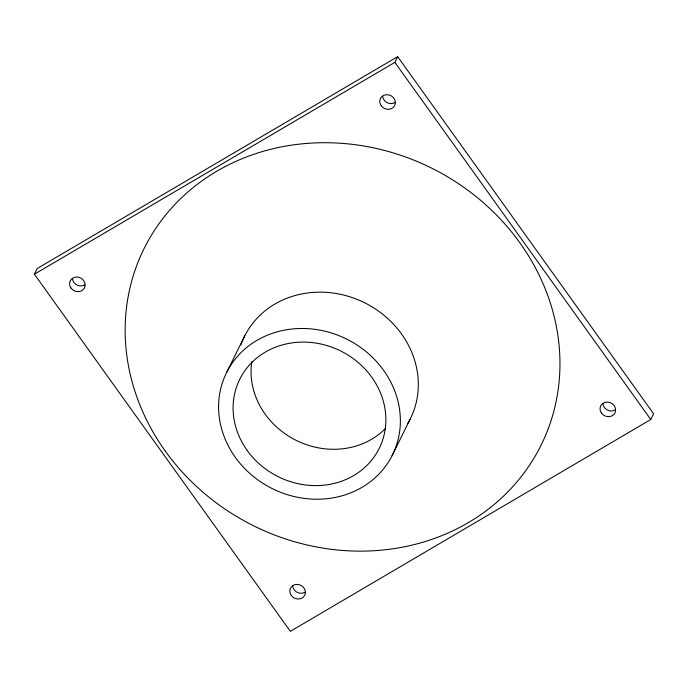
<?xml version="1.0" encoding="UTF-8"?>
<svg xmlns="http://www.w3.org/2000/svg" width="688" height="688" viewBox="0 0 688 688"><rect width="100%" height="100%" fill="white"/><g stroke="black" fill="none" stroke-linecap="round" stroke-linejoin="round"><path stroke-width="1.03" d="M34.4 274.22L37.229 268.501L397.664 56.657L653.6 413.78L650.771 419.499L290.336 631.343L34.4 274.22L394.843 62.376L397.664 56.657M226.859 372.045L244.808 335.718M392.1 455.662A92.596 83.506 26.3 0 0 300.966 328.486A92.596 83.506 26.3 0 0 235.373 457.4A92.596 83.506 26.3 0 0 392.1 455.662L410.048 419.336M394.843 62.376L650.771 419.499M240.869 344.929A92.596 83.506 26.3 0 1 362.576 301.774A92.596 83.506 26.3 0 1 407.864 423.335M385.624 428.332A77.83 70.193 26.3 0 1 296.055 440.311A77.83 70.193 26.3 0 1 251.808 361.604M394.895 102.589A7.938 7.155 26.3 0 1 382.631 96.38M304.947 592.273A7.938 7.155 26.3 0 1 292.684 586.073M84.684 284.918A7.938 7.155 26.3 0 1 72.412 278.709M615.167 409.953A7.938 7.155 26.3 0 1 602.903 403.744M165.292 451.113A221.502 199.761 26.3 0 0 540.192 446.933A221.502 199.761 26.3 0 0 322.182 142.726A221.502 199.761 26.3 0 0 165.292 451.113M247.19 450.459A77.83 70.193 26.3 0 0 378.925 448.989A77.83 70.193 26.3 0 0 302.316 342.099A77.83 70.193 26.3 0 0 247.19 450.459M291.265 595.438A7.938 7.155 26.3 0 0 304.698 595.283A7.938 7.155 26.3 0 0 296.881 584.387A7.938 7.155 26.3 0 0 291.265 595.438M70.993 288.074A7.938 7.155 26.3 0 0 84.426 287.928A7.938 7.155 26.3 0 0 76.617 277.023A7.938 7.155 26.3 0 0 70.993 288.074M381.204 105.754A7.938 7.155 26.3 0 0 394.645 105.599A7.938 7.155 26.3 0 0 386.828 94.703A7.938 7.155 26.3 0 0 381.204 105.754M601.475 413.11A7.938 7.155 26.3 0 0 614.909 412.963A7.938 7.155 26.3 0 0 607.1 402.059A7.938 7.155 26.3 0 0 601.475 413.11"/></g></svg>
